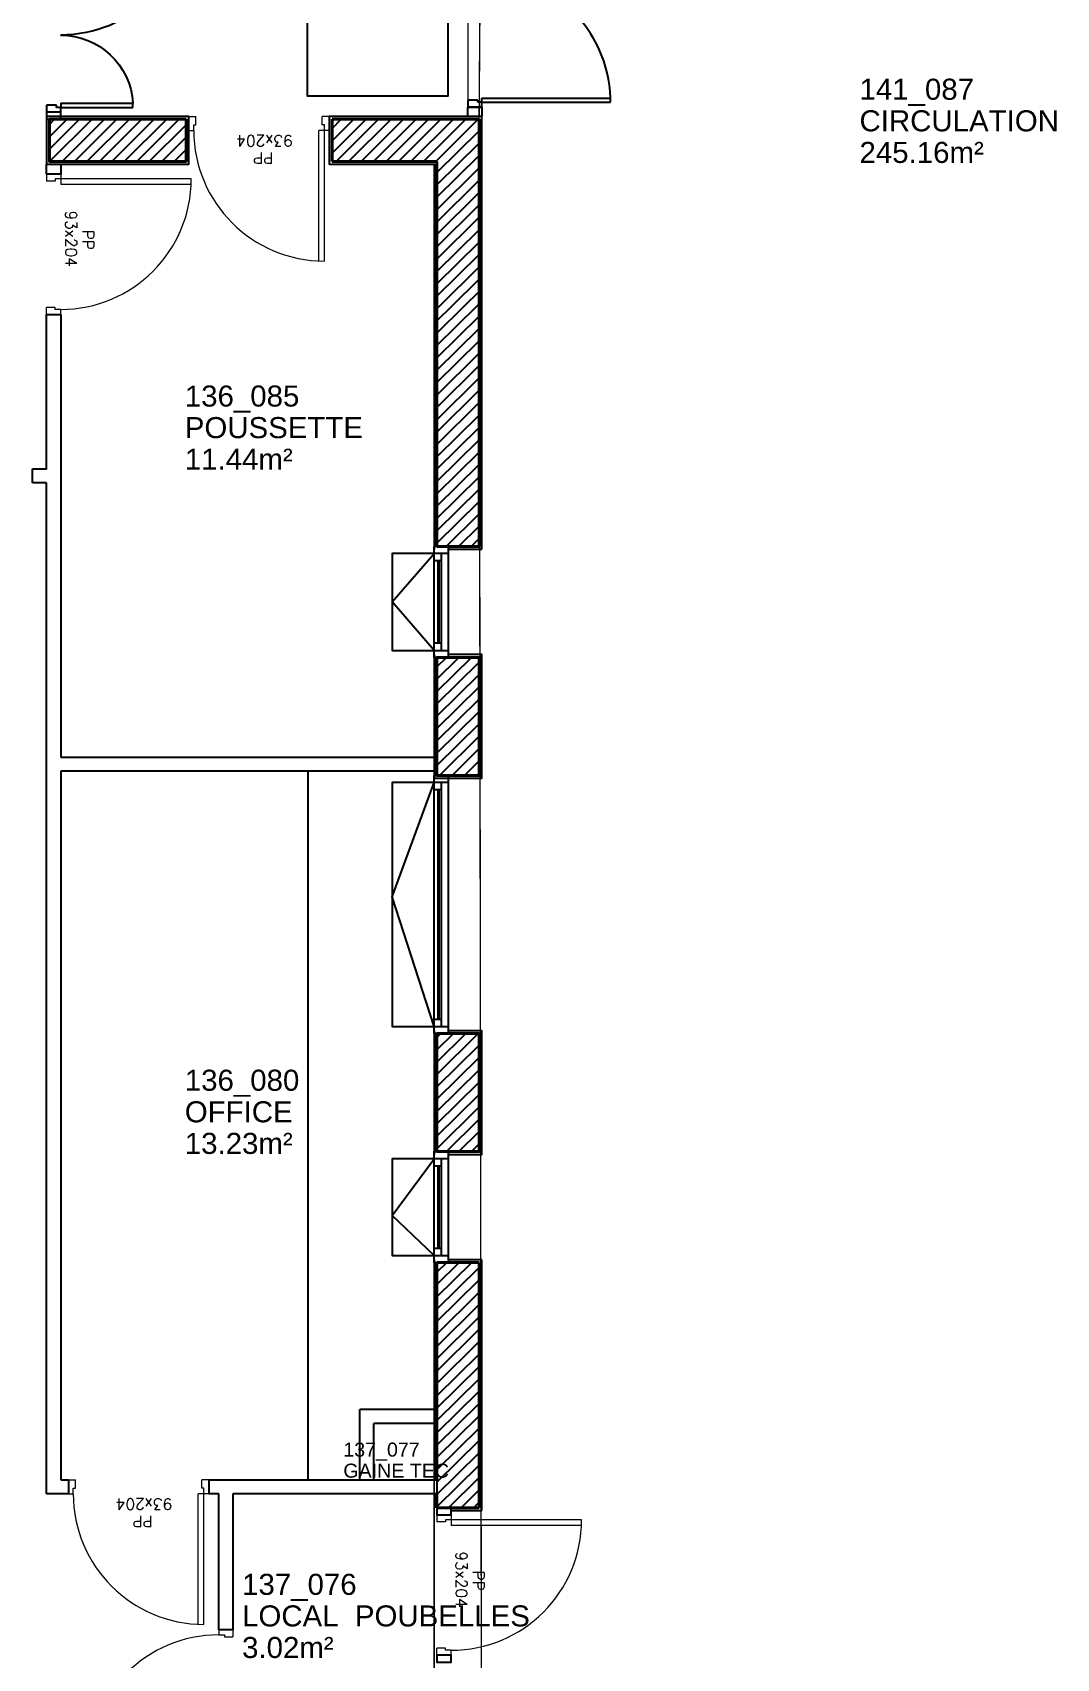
# Model space of a CAD drawing. Header units: metres. Extents: x -8 to 211, y -5 to 120.
# Drawn here: x 134.46 to 141.75, y 75.91 to 87.5 of the extents above; entities that cross this region are included whole.
import ezdxf
from ezdxf.enums import TextEntityAlignment as Align

# ---------------------------------------------------------------- set-up
doc = ezdxf.new("R2010")
doc.units = ezdxf.units.M
doc.header["$LTSCALE"] = 0.8
doc.header["$MEASUREMENT"] = 0
doc.linetypes.add('CONTINU', pattern=[0])
doc.layers.get('0').update_dxf_attribs({"linetype": 'CONTINUOUS'})
for name, color, linetype in [('0_Fmult', 7, 'CONTINUOUS'), ('A-FINITION-C', 192, 'CONTINUOUS'), ('A-MOBILIER', 46, 'CONTINUOUS'), ('A_CHASS', 4, 'CONTINUOUS'), ('A_Etiqu_Gaine', 7, 'CONTINUOUS'), ('A_Etiqu_Gaine_ancien', 7, 'CONTINUOUS'), ('A_Etiqu_Gaine_code', 7, 'CONTINUOUS'), ('A_Etiqu_Local', 7, 'CONTINUOUS'), ('A_HACH_STRUC', 7, 'CONTINUOUS'), ('A_MURS_CLOI', 7, 'CONTINUOUS'), ('Z_Pole 11_Administratif', 8, 'CONTINUOUS')]:
    doc.layers.add(name, color=color, linetype=linetype)
doc.layers.add('A_MURS_STRU', color=7, linetype='CONTINUOUS', lineweight=40)
doc.layers.add('A_PORTE', color=7, linetype='CONTINU', lineweight=0)
doc.styles.add('Attribut', font='arial.ttf')
doc.styles.add('ROMANS8', font='romans8', dxfattribs={"height": 10})

# ---------------------------------------------------------------- blocks, each defined once
blk = doc.blocks.new('A140TD10')
for p, q in [((-3.5, 91.5), (-6.5, 91.5)), ((-146.5, 51.5), (-143.5, 51.5)), ((-150, 0), (-146.5, 0)), ((-150, 0), (-150, -10)), ((-146.5, 0), (-146.5, -3)), ((-143.5, 0), (-146.5, 0)), ((-3.5, 0), (-6.5, 0)), ((0, 0), (-3.5, 0)), ((-3.5, 0), (-3.5, -3)), ((0, 0), (0, -10)), ((-145, -10), (-150, -10)), ((-146.5, -3), (-145, -3)), ((-145, -3), (-145, -7)), ((-145, -3), (-145, -10)), ((-3.5, -3), (-5, -3)), ((-5, -3), (-5, -10)), ((-5, -10), (0, -10))]:
    blk.add_line(p, q)
for points in [[(-6.5, 0), (-6.5, 91.5)], [(-3.5, 0), (-3.5, 91.5)], [(-146.5, 0), (-146.5, 51.5)], [(-143.5, 0), (-143.5, 51.5)]]:
    blk.add_lwpolyline(points)
for centre, radius, start, end in [((-3.4, 0), 91.6, 91.9318, 179.9779), ((-146.7, -0.1), 51.7, 0.0707, 86.4926)]:
    blk.add_arc(centre, radius, start, end)
blk = doc.blocks.new('A_Etiqu_Local')
at = {"style": 'Attribut', "flags": 1}
for tag, p in [('CODE_HOPITAL', (-0.446, 1.632)), ('CODE_SITE', (-0.446, 1.407)), ('CODE_BATIMENT', (-0.446, 1.182)), ('CODE_SECTEUR', (-0.446, 0.957)), ('CODE_ETAGE', (-0.446, 0.732)), ('NOM_NORMALISE', (-0.446, -0.843)), ('SECTEUR_ACTIVITE', (-0.446, -1.068)), ('SOUS_SECTEUR_ACTIVITE', (-0.446, -1.293)), ('VOLUME', (-0.446, -1.518)), ('SERVICE', (-0.446, -1.743)), ('CODE_UG', (-0.446, -1.968)), ('CODE_UA', (-0.446, -2.193)), ('CODE_POLE', (-0.446, -2.418)), ('OCCUPANT_EXTERNE', (-0.446, -2.643)), ('DISPONIBILITE', (-0.446, -2.868)), ('ACCES_HANDICAPES', (-0.446, -3.093)), ('NATURE_SOL', (-0.446, -3.318)), ('RISQUE_LABORATOIRE', (-0.446, -3.543)), ('AMIANTE', (-0.446, -3.768))]:
    blk.add_attdef(tag, p, '', height=0.15, dxfattribs=at)
at = {"layer": 'A_Etiqu_Local', "style": 'Attribut'}
for tag, p in [('CODE_PIECE', (-0.446, 0.282)), ('NOM_USAGE', (-0.446, 0.057)), ('SURFACE', (-0.446, -0.168))]:
    blk.add_attdef(tag, p, '', height=0.15, dxfattribs=at)
blk = doc.blocks.new('A_Etiqu_Gaine')
at = {"style": 'Attribut', "flags": 1}
for tag, p in [('CODE_HOPITAL', (-0.432, 0.865)), ('CODE_SITE', (-0.432, 0.715)), ('CODE_BATIMENT', (-0.432, 0.565)), ('CODE_SECTEUR', (-0.432, 0.415)), ('CODE_ETAGE', (-0.432, 0.265)), ('NOM_NORMALISE', (-0.432, -0.335)), ('SECTEUR_ACTIVITE', (-0.432, -0.485)), ('SOUS_SECTEUR_ACTIVITE', (-0.432, -0.635)), ('SURFACE', (-0.432, -0.785)), ('CODE_UG', (-0.432, -0.935)), ('CODE_POLE', (-0.432, -1.085)), ('AMIANTE', (-0.432, -1.235))]:
    blk.add_attdef(tag, p, '', height=0.1, dxfattribs=at)
at = {"layer": 'A_Etiqu_Gaine', "style": 'Attribut'}
blk.add_attdef('NOM_USAGE', (-0.432, -0.185), '', height=0.1, dxfattribs=at)
at = {"layer": 'A_Etiqu_Gaine_ancien', "style": 'Attribut'}
blk.add_attdef('CODE_PIECE_ANCIEN', (-0.432, 0.115), '', height=0.1, dxfattribs=at)
at = {"layer": 'A_Etiqu_Gaine_code', "style": 'Attribut'}
blk.add_attdef('CODE_PIECE', (-0.432, -0.035), '', height=0.1, dxfattribs=at)
blk = doc.blocks.new('BATI-10')
for p, q in [((0, 0.1), (0, 0)), ((0, 0.1), (0.035, 0.1)), ((0, 0), (0.05, 0)), ((0.035, 0.1), (0.035, 0.06)), ((0.035, 0.06), (0.05, 0.06)), ((0.05, 0.06), (0.05, 0))]:
    blk.add_line(p, q)
blk = doc.blocks.new('P90bt10')
for p, q in [((0.035, 1.03), (0.035, 0.1)), ((0.075, 1.029), (0.075, 0.1)), ((0.035, 0.1), (0.075, 0.1))]:
    blk.add_line(p, q)
blk.add_arc((0.035, 0.1), 0.93, 0, 90)
blk.add_blockref('BATI-10', (0, 0))
at = {"xscale": -1}
blk.add_blockref('BATI-10', (1, 0), dxfattribs=at)
at = {"style": 'ROMANS8'}
for tag, p in [('DEF', (0.47, 0.256)), ('DIM', (0.461, 0.134))]:
    blk.add_attdef(tag, text='', height=0.08, dxfattribs=at).set_placement(p, align=Align.CENTER)

msp = doc.modelspace()

# ---------------------------------------------------------------- hatches: boundary and pattern name
at = {"layer": 'A_HACH_STRUC'}
h = msp.add_hatch(dxfattribs=at)
h.set_pattern_fill('ANSI31', color=8, scale=0.5, angle=359.76959, style=0)
h.paths.add_polyline_path([(135.555, 86.882), (134.582, 86.882), (134.582, 86.582), (135.555, 86.582)])
h = msp.add_hatch(dxfattribs=at)
h.set_pattern_fill('ANSI31', color=8, scale=0.5, angle=359.76959, style=0)
h.paths.add_polyline_path([(137.492, 86.882), (136.595, 86.882), (136.595, 86.582), (137.342, 86.582), (137.342, 85.553), (137.492, 85.553)])
h.paths.add_polyline_path([(137.642, 86.882), (137.492, 86.882), (137.492, 85.553), (137.642, 85.553)])
h = msp.add_hatch(dxfattribs=at)
h.set_pattern_fill('ANSI31', color=8, scale=0.5, angle=359.76959, style=0)
h.paths.add_polyline_path([(137.492, 85.553), (137.342, 85.553), (137.342, 83.838), (137.492, 83.838)])
h.paths.add_polyline_path([(137.642, 85.553), (137.492, 85.553), (137.492, 83.838), (137.642, 83.838)])
h = msp.add_hatch(dxfattribs=at)
h.set_pattern_fill('ANSI31', color=8, scale=0.5, angle=359.76959, style=0)
h.paths.add_polyline_path([(137.342, 83.048), (137.342, 82.207), (137.422, 82.207), (137.642, 82.207), (137.642, 83.048)])
h = msp.add_hatch(dxfattribs=at)
h.set_pattern_fill('ANSI31', color=8, scale=0.5, angle=359.76959, style=0)
h.paths.add_polyline_path([(137.642, 80.367), (137.492, 80.367), (137.492, 79.526), (137.642, 79.526)])
h.paths.add_polyline_path([(137.492, 80.367), (137.342, 80.367), (137.342, 79.526), (137.492, 79.526)])
h = msp.add_hatch(dxfattribs=at)
h.set_pattern_fill('ANSI31', color=8, scale=0.5, angle=359.76959, style=0)
h.paths.add_polyline_path([(137.642, 78.736), (137.342, 78.736), (137.342, 77.188), (137.342, 77.088), (137.342, 76.988), (137.442, 76.988), (137.642, 76.988)])

# ---------------------------------------------------------------- linework, layer by layer
at = {"layer": '0_Fmult', "color": 8, "const_width": 0.01}
msp.add_lwpolyline([(116.992, 97.522), (116.992, 83.418), (111.592, 83.418), (111.592, 77.973), (117.942, 77.973), (117.942, 74.784), (132.942, 74.784), (132.942, 72.934), (137.662, 72.934), (137.642, 86.882), (137.662, 89.618), (136.67, 89.618), (136.67, 97.522)], close=True, dxfattribs=at)
at = {"layer": 'A-FINITION-C', "color": 8}
for p, q in [((137.662, 86.902), (136.575, 86.902)), ((136.575, 86.902), (136.575, 86.562)), ((137.662, 83.818), (137.662, 86.902)), ((136.575, 86.562), (137.322, 86.562)), ((137.322, 86.562), (137.322, 83.818)), ((137.422, 83.818), (137.662, 83.818)), ((137.662, 78.756), (137.422, 78.756)), ((137.662, 76.968), (137.662, 78.756)), ((137.442, 76.968), (137.662, 76.968))]:
    msp.add_line(p, q, dxfattribs=at)
for points in [[(134.562, 86.902), (134.562, 86.562), (135.575, 86.562), (135.575, 86.902), (134.562, 86.902)], [(137.322, 83.068), (137.322, 82.187), (137.662, 82.187), (137.662, 83.068), (137.422, 83.068)], [(137.322, 80.387), (137.322, 79.506)], [(137.422, 79.506), (137.662, 79.506), (137.662, 80.387), (137.422, 80.387)], [(137.322, 78.756), (137.322, 77.188)], [(137.322, 77.088), (137.322, 76.988)]]:
    msp.add_lwpolyline(points, dxfattribs=at)
at = {"layer": 'A-MOBILIER', "color": 8}
msp.add_lwpolyline([(136.419, 88.546), (137.419, 88.546), (137.419, 87.046), (136.419, 87.046)], close=True, dxfattribs=at)
msp.add_lwpolyline([(136.422, 82.238), (136.422, 77.188)], dxfattribs=at)
at = {"layer": 'A_CHASS', "color": 8}
for points in [[(134.662, 86.882), (134.662, 86.932), (134.562, 86.932), (134.562, 86.882)], [(137.562, 86.902), (137.562, 86.968), (137.662, 86.968), (137.662, 86.902)], [(137.322, 80.367), (137.322, 82.207), (137.422, 82.207), (137.422, 80.367)]]:
    msp.add_lwpolyline(points, close=True, dxfattribs=at)
for points in [[(137.322, 83.098), (137.022, 83.443), (137.322, 83.788)], [(137.422, 83.788), (137.022, 83.788), (137.022, 83.098), (137.422, 83.098)], [(137.422, 83.838), (137.422, 83.048), (137.322, 83.048), (137.322, 83.838)], [(137.422, 83.838), (137.322, 83.838)], [(137.372, 83.788), (137.372, 83.098)], [(137.322, 83.738), (137.372, 83.738)], [(137.347, 83.738), (137.347, 83.148)], [(137.357, 83.148), (137.357, 83.738)], [(137.372, 83.148), (137.322, 83.148)], [(137.322, 80.417), (137.022, 81.342), (137.322, 82.157)], [(137.422, 82.157), (137.022, 82.157), (137.022, 80.417), (137.422, 80.417)], [(137.372, 82.157), (137.372, 80.417)], [(137.322, 82.107), (137.372, 82.107)], [(137.347, 82.107), (137.347, 80.467)], [(137.357, 80.467), (137.357, 82.107)], [(137.372, 80.467), (137.322, 80.467)], [(137.322, 78.786), (137.022, 79.071), (137.322, 79.476)], [(137.422, 79.476), (137.022, 79.476), (137.022, 78.786), (137.422, 78.786)], [(137.322, 78.736), (137.322, 79.526), (137.422, 79.526), (137.422, 78.736)], [(137.372, 79.476), (137.372, 78.786)], [(137.322, 79.426), (137.372, 79.426)], [(137.347, 79.426), (137.347, 78.836)], [(137.357, 78.836), (137.357, 79.426)], [(137.372, 78.836), (137.322, 78.836)], [(137.322, 78.736), (137.422, 78.736)]]:
    msp.add_lwpolyline(points, dxfattribs=at)
at = {"layer": 'A_MURS_CLOI', "color": 8}
for p, q in [((134.562, 86.492), (134.562, 86.562)), ((134.662, 86.492), (134.562, 86.492)), ((134.562, 85.492), (134.662, 85.492)), ((134.662, 85.492), (134.662, 82.338)), ((134.462, 84.292), (134.462, 84.392)), ((134.562, 84.292), (134.462, 84.292)), ((134.562, 77.088), (134.562, 84.292)), ((134.662, 82.338), (137.342, 82.338)), ((137.342, 82.338), (137.342, 82.238)), ((137.342, 82.238), (134.662, 82.238)), ((134.662, 82.238), (134.662, 77.188)), ((137.322, 78.736), (137.422, 78.736)), ((136.792, 77.188), (136.792, 77.688)), ((137.322, 77.688), (136.792, 77.688)), ((136.892, 77.188), (136.892, 77.588)), ((137.322, 77.588), (136.892, 77.588)), ((134.662, 77.188), (134.717, 77.188)), ((134.717, 77.188), (134.717, 77.088)), ((135.717, 77.188), (135.717, 77.088)), ((135.717, 77.188), (137.342, 77.188)), ((137.342, 77.188), (137.342, 77.088)), ((134.717, 77.088), (134.562, 77.088)), ((135.788, 77.088), (135.717, 77.088)), ((135.788, 76.118), (135.788, 77.088)), ((137.342, 77.088), (135.888, 77.088)), ((135.888, 77.088), (135.888, 76.118)), ((135.888, 76.118), (135.788, 76.118))]:
    msp.add_line(p, q, dxfattribs=at)
for points in [[(134.662, 86.562), (134.662, 86.492)], [(134.462, 84.392), (134.562, 84.392), (134.562, 85.492)]]:
    msp.add_lwpolyline(points, dxfattribs=at)
for points in [[(137.342, 76.988), (137.342, 76.938), (137.442, 76.938), (137.442, 76.988)], [(137.342, 75.938), (137.342, 75.888), (137.442, 75.888), (137.442, 75.938)]]:
    msp.add_lwpolyline(points, close=True, dxfattribs=at)
at = {"layer": 'A_MURS_STRU', "color": 8}
for p, q in [((137.642, 86.882), (136.595, 86.882)), ((136.595, 86.882), (136.595, 86.582)), ((137.642, 83.838), (137.642, 86.882)), ((136.595, 86.582), (137.342, 86.582)), ((137.342, 86.582), (137.342, 83.838)), ((137.342, 83.838), (137.642, 83.838)), ((137.642, 78.736), (137.342, 78.736)), ((137.342, 78.736), (137.342, 77.188)), ((137.642, 76.988), (137.642, 78.736)), ((137.342, 77.088), (137.342, 76.988)), ((137.342, 76.988), (137.642, 76.988))]:
    msp.add_line(p, q, dxfattribs=at)
for points in [[(135.555, 86.882), (134.582, 86.882), (134.582, 86.582), (135.555, 86.582)], [(137.342, 82.207), (137.642, 82.207), (137.642, 83.048), (137.342, 83.048)], [(137.342, 79.526), (137.642, 79.526), (137.642, 80.367), (137.342, 80.367)]]:
    msp.add_lwpolyline(points, close=True, dxfattribs=at)
at = {"layer": 'Z_Pole 11_Administratif', "color": 8, "const_width": 0.01}
msp.add_lwpolyline([(117.922, 69.664), (126.423, 69.664), (126.423, 73.059), (132.922, 73.059), (132.922, 73.344), (133.262, 73.344), (133.262, 73.134), (137.396, 73.134), (137.396, 74.784), (137.322, 74.984), (137.322, 86.562), (136.575, 86.562), (136.575, 86.902), (137.562, 86.902), (137.562, 89.518), (134.462, 89.518), (134.462, 89.858), (136.35, 89.858), (136.35, 97.202), (117.312, 97.202)], dxfattribs=at)

# ---------------------------------------------------------------- block references
at = {"layer": 'A_CHASS', "color": 8, "yscale": 0.009999999999990905, "rotation": 270}
for p, xscale, zscale in [((134.662, 88.432), -0.009999999999990905, 0.01), ((137.662, 86.968), 0.009999999999990905, 0.009999999999990905)]:
    msp.add_blockref('A140TD10', p, dxfattribs=dict(at, xscale=xscale, zscale=zscale))
at = {"layer": 'A_Etiqu_Gaine', "color": 8}
msp.add_blockref('A_Etiqu_Gaine', (137.107, 77.388), dxfattribs=at).add_auto_attribs({'CODE_PIECE': '137_077', 'NOM_USAGE': 'GAINE TEC'})
at = {"layer": 'A_Etiqu_Local', "color": 8}
ref = msp.add_blockref('A_Etiqu_Local', (140.797, 86.739), dxfattribs=at)
ref.add_attrib('CODE_PIECE', '141_087', (140.351, 87.021), dxfattribs={"height": 0.15, "style": 'Attribut'})
ref.add_attrib('NOM_USAGE', 'CIRCULATION', (140.351, 86.796), dxfattribs={"height": 0.15, "style": 'Attribut'})
ref.add_attrib('SURFACE', '245.16m²', (140.351, 86.571), dxfattribs={"height": 0.15, "style": 'Attribut'})
ref = msp.add_blockref('A_Etiqu_Local', (135.992, 84.553), dxfattribs=at)
ref.add_attrib('CODE_PIECE', '136_085', (135.546, 84.835), dxfattribs={"height": 0.15, "style": 'Attribut'})
ref.add_attrib('NOM_USAGE', 'POUSSETTE', (135.546, 84.61), dxfattribs={"height": 0.15, "style": 'Attribut'})
ref.add_attrib('SURFACE', '11.44m²', (135.546, 84.385), dxfattribs={"height": 0.15, "style": 'Attribut'})
ref = msp.add_blockref('A_Etiqu_Local', (135.992, 79.678), dxfattribs=at)
ref.add_attrib('CODE_PIECE', '136_080', (135.546, 79.96), dxfattribs={"height": 0.15, "style": 'Attribut'})
ref.add_attrib('NOM_USAGE', 'OFFICE', (135.546, 79.735), dxfattribs={"height": 0.15, "style": 'Attribut'})
ref.add_attrib('SURFACE', '13.23m²', (135.546, 79.51), dxfattribs={"height": 0.15, "style": 'Attribut'})
ref = msp.add_blockref('A_Etiqu_Local', (136.4, 76.086), dxfattribs=at)
ref.add_attrib('CODE_PIECE', '137_076', (135.954, 76.368), dxfattribs={"height": 0.15, "style": 'Attribut'})
ref.add_attrib('NOM_USAGE', 'LOCAL  POUBELLES', (135.954, 76.143), dxfattribs={"height": 0.15, "style": 'Attribut'})
ref.add_attrib('SURFACE', '3.02m²', (135.954, 75.918), dxfattribs={"height": 0.15, "style": 'Attribut'})
at = {"layer": 'A_PORTE', "color": 8}
for p, rotation in [((136.575, 86.902), 180), ((134.562, 86.492), 270), ((135.717, 77.188), 180), ((137.342, 76.938), 270), ((135.888, 75.118), 90)]:
    msp.add_blockref('P90bt10', p, dxfattribs=dict(at, rotation=rotation)).add_auto_attribs({'DEF': 'PP', 'DIM': '93x204'})

doc.saveas('drawing.dxf')
